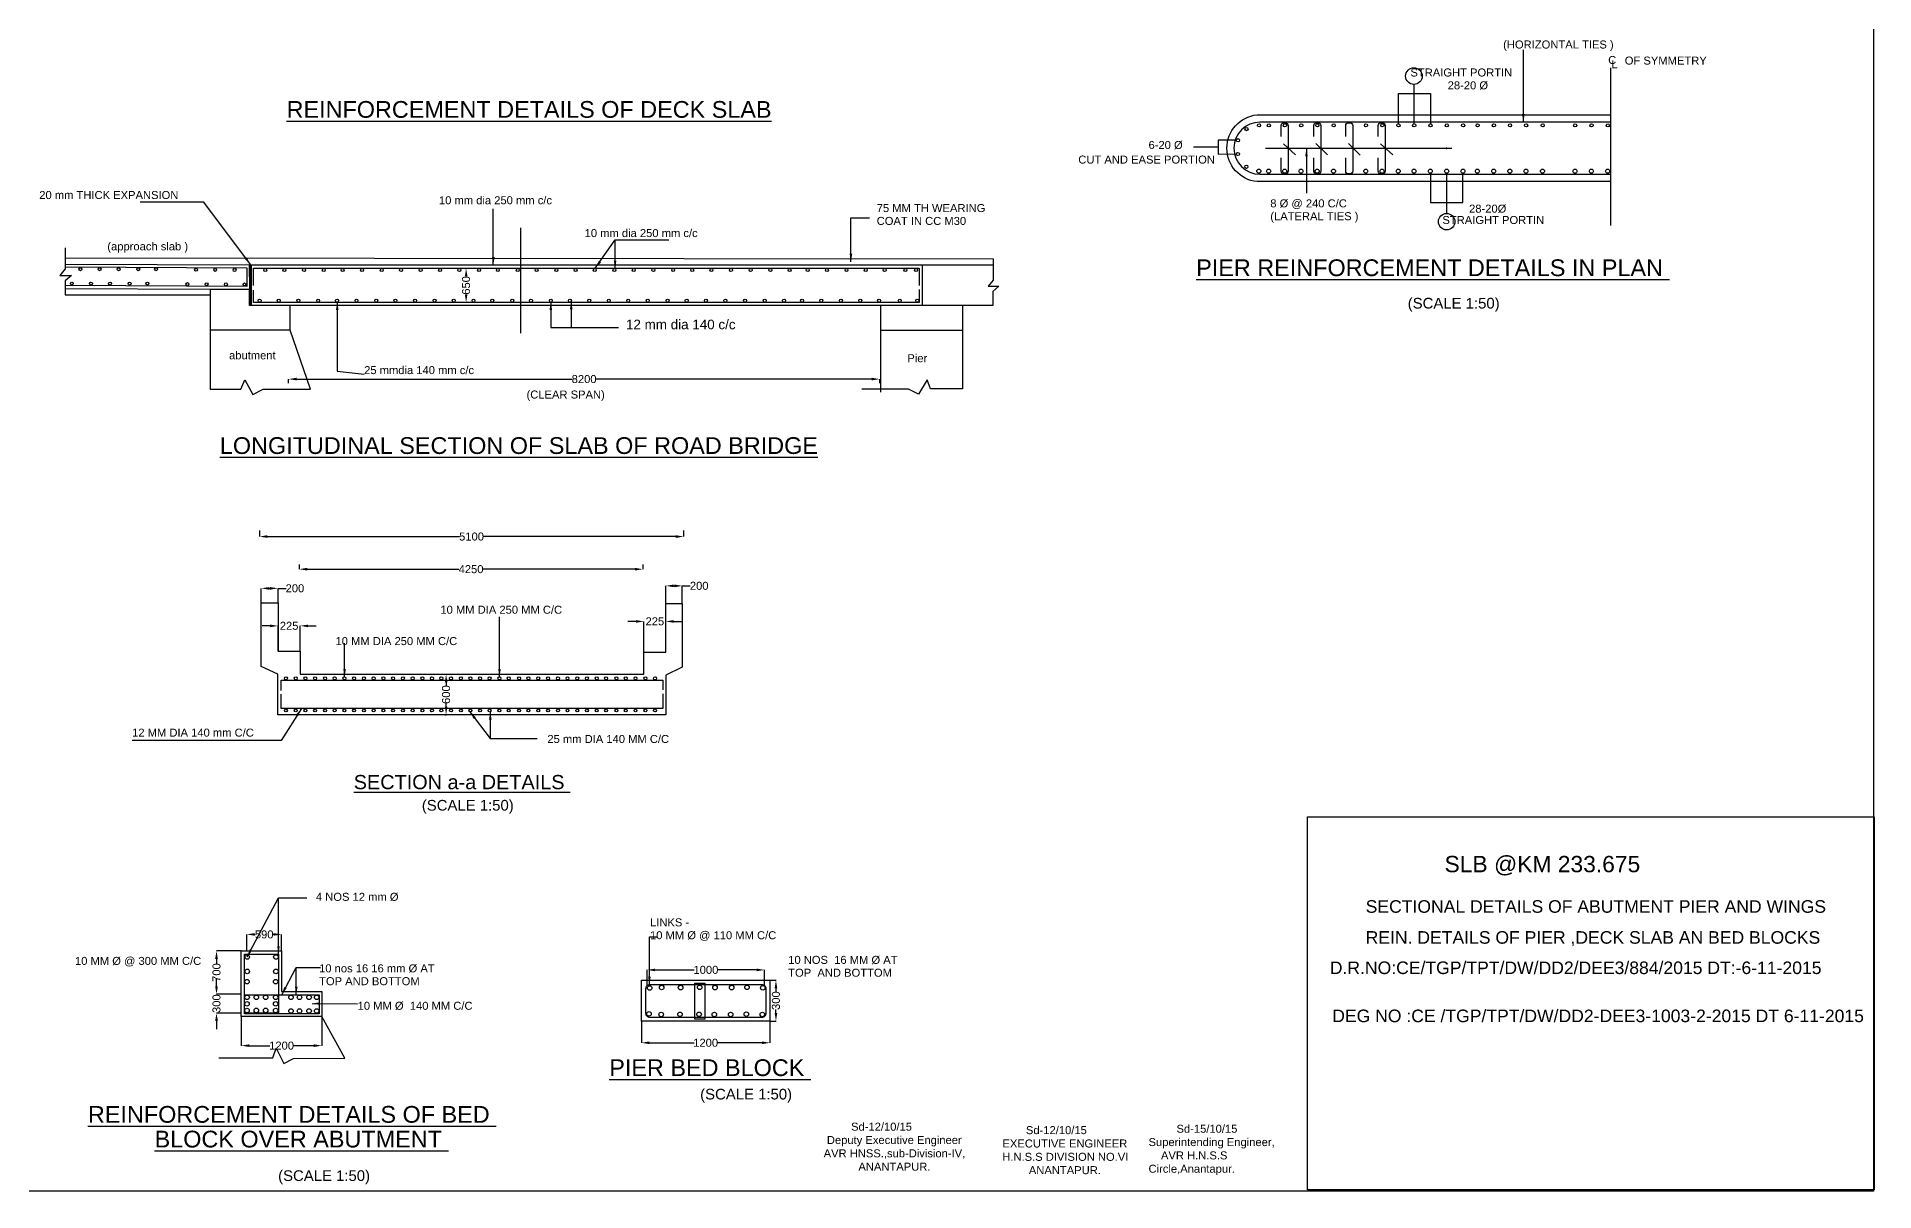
# Model space of a CAD drawing. Header units: inches. Extents: x 58881 to 96393, y 53859 to 78560.
# Drawn here: x 73429 to 96393, y 53859 to 68289 of the extents above; entities that cross this region are included whole.
import ezdxf

# ---------------------------------------------------------------- set-up
doc = ezdxf.new("R2010")
doc.units = ezdxf.units.IN
doc.header["$LTSCALE"] = 15
doc.header["$MEASUREMENT"] = 0
doc.layers.add('DRAWING', color=7, linetype='Continuous')
doc.layers.add('text1', color=7, linetype='Continuous')
doc.styles.get("Standard").update_dxf_attribs({"font": 'arial.ttf', "height": 100})
doc.dimstyles.get("Standard").update_dxf_attribs({"dimtxt": 0.18, "dimasz": 0.18, "dimexe": 0.18, "dimexo": 0.0625, "dimgap": 0.09, "dimtad": 0, "dimtih": 1, "dimtoh": 1, "dimdec": 4, "dimzin": 0, "dimdsep": 46, "dimtxsty": 'Standard', "dimcen": 0.09, "dimadec": 0, "dimazin": 0, "dimtfac": 1, "dimtdec": 4, "dimtofl": 0, "dimtmove": 0, "dimatfit": 3, "dimfxl": 0, "dimtolj": 1, "dimtzin": 0, "dimarcsym": 0})

# ---------------------------------------------------------------- blocks, each defined once
blk = doc.blocks.new('*D18')
at = {"layer": 'Defpoints', "color": 0, "transparency": 16777216}
for p in [(76577, 63959), (83964, 64010), (83964, 63959)]:
    blk.add_point(p, dxfattribs=at)
at = {"layer": 'text1', "color": 0, "lineweight": -2, "transparency": 16777216}
for p, q in [((76577, 63959), (76577, 64010)), ((76677, 64010), (80121, 64010)), ((83864, 64010), (80420, 64010)), ((83964, 63959), (83964, 64010))]:
    blk.add_line(p, q, dxfattribs=at)
at = {"layer": 'text1', "color": 0, "transparency": 16777216}
for points in [[(76677, 64027), (76677, 63994), (76577, 64010)], [(83864, 64027), (83864, 63994), (83964, 64010)]]:
    blk.add_solid(points, dxfattribs=at)
at = {"layer": 'text1', "color": 0, "transparency": 16777216, "insert": (80270, 64010), "char_height": 100, "attachment_point": 5}
blk.add_mtext('\\A1;8200', dxfattribs=at)
blk = doc.blocks.new('*D19')
at = {"layer": 'Defpoints', "color": 0, "transparency": 16777216}
for p in [(78783, 65393), (78795, 65393), (78783, 64970)]:
    blk.add_point(p, dxfattribs=at)
at = {"layer": 'text1', "color": 0, "lineweight": -2, "transparency": 16777216}
for p, q in [((78783, 65393), (78795, 65393)), ((78795, 65293), (78795, 65292)), ((78795, 65070), (78795, 65071)), ((78783, 64970), (78795, 64970))]:
    blk.add_line(p, q, dxfattribs=at)
at = {"layer": 'text1', "color": 0, "transparency": 16777216}
for points in [[(78779, 65293), (78812, 65293), (78795, 65393)], [(78779, 65070), (78812, 65070), (78795, 64970)]]:
    blk.add_solid(points, dxfattribs=at)
at = {"layer": 'text1', "color": 0, "transparency": 16777216, "insert": (78795, 65181), "char_height": 100, "attachment_point": 5, "rotation": 90}
blk.add_mtext('\\A1;650', dxfattribs=at)
blk = doc.blocks.new('*D35')
at = {"layer": 'Defpoints', "color": 0, "transparency": 16777216}
for p in [(75985, 56043), (76992, 56043), (76992, 55679)]:
    blk.add_point(p, dxfattribs=at)
at = {"layer": 'text1', "color": 0, "lineweight": -2, "transparency": 16777216}
for p, q in [((75985, 56043), (75985, 55679)), ((76992, 56043), (76992, 55679)), ((76085, 55679), (76344, 55679)), ((76892, 55679), (76633, 55679))]:
    blk.add_line(p, q, dxfattribs=at)
at = {"layer": 'text1', "color": 0, "transparency": 16777216}
for points in [[(76085, 55696), (76085, 55663), (75985, 55679)], [(76892, 55696), (76892, 55663), (76992, 55679)]]:
    blk.add_solid(points, dxfattribs=at)
at = {"layer": 'text1', "color": 0, "transparency": 16777216, "insert": (76489, 55679), "char_height": 100, "attachment_point": 5}
blk.add_mtext('\\A1;1200', dxfattribs=at)
blk = doc.blocks.new('*D36')
at = {"layer": 'Defpoints', "color": 0, "transparency": 16777216}
for p in [(75985, 56322), (75676, 56087), (75985, 56087)]:
    blk.add_point(p, dxfattribs=at)
at = {"layer": 'text1', "color": 0, "lineweight": -2, "transparency": 16777216}
for p, q in [((75676, 56422), (75676, 56522)), ((75985, 56322), (75676, 56322)), ((75985, 56087), (75676, 56087)), ((75676, 55987), (75676, 55887))]:
    blk.add_line(p, q, dxfattribs=at)
at = {"layer": 'text1', "color": 0, "transparency": 16777216}
for points in [[(75659, 56422), (75693, 56422), (75676, 56322)], [(75659, 55987), (75693, 55987), (75676, 56087)]]:
    blk.add_solid(points, dxfattribs=at)
at = {"layer": 'text1', "color": 0, "transparency": 16777216, "insert": (75676, 56204), "char_height": 100, "attachment_point": 5, "rotation": 90}
blk.add_mtext('\\A1;300', dxfattribs=at)
blk = doc.blocks.new('*D37')
at = {"layer": 'Defpoints', "color": 0, "transparency": 16777216}
for p in [(75676, 56864), (75985, 56864), (75985, 56322)]:
    blk.add_point(p, dxfattribs=at)
at = {"layer": 'text1', "color": 0, "lineweight": -2, "transparency": 16777216}
for p, q in [((75985, 56864), (75676, 56864)), ((75676, 56764), (75676, 56703)), ((75676, 56422), (75676, 56483)), ((75985, 56322), (75676, 56322))]:
    blk.add_line(p, q, dxfattribs=at)
at = {"layer": 'text1', "color": 0, "transparency": 16777216}
for points in [[(75659, 56764), (75693, 56764), (75676, 56864)], [(75659, 56422), (75693, 56422), (75676, 56322)]]:
    blk.add_solid(points, dxfattribs=at)
at = {"layer": 'text1', "color": 0, "transparency": 16777216, "insert": (75676, 56593), "char_height": 100, "attachment_point": 5, "rotation": 90}
blk.add_mtext('\\A1;700', dxfattribs=at)
blk = doc.blocks.new('*D38')
at = {"layer": 'Defpoints', "color": 0, "transparency": 16777216}
for p in [(76490, 57069), (76054, 56864), (76490, 56864)]:
    blk.add_point(p, dxfattribs=at)
at = {"layer": 'text1', "color": 0, "lineweight": -2, "transparency": 16777216}
for p, q in [((76054, 56864), (76054, 57070)), ((76154, 57069), (76161, 57069)), ((76390, 57069), (76382, 57069)), ((76490, 56864), (76490, 57070))]:
    blk.add_line(p, q, dxfattribs=at)
at = {"layer": 'text1', "color": 0, "transparency": 16777216}
for points in [[(76154, 57086), (76154, 57053), (76054, 57069)], [(76390, 57086), (76390, 57053), (76490, 57069)]]:
    blk.add_solid(points, dxfattribs=at)
at = {"layer": 'text1', "color": 0, "transparency": 16777216, "insert": (76272, 57069), "char_height": 100, "attachment_point": 5}
blk.add_mtext('\\A1;590', dxfattribs=at)
blk = doc.blocks.new('*D39')
at = {"layer": 'Defpoints', "color": 0, "transparency": 16777216}
for p in [(80987, 55986), (82592, 55986), (82592, 55715)]:
    blk.add_point(p, dxfattribs=at)
at = {"layer": 'text1', "color": 0, "lineweight": -2, "transparency": 16777216}
for p, q in [((80987, 55986), (80987, 55715)), ((82592, 55986), (82592, 55715)), ((81087, 55715), (81645, 55715)), ((82492, 55715), (81934, 55715))]:
    blk.add_line(p, q, dxfattribs=at)
at = {"layer": 'text1', "color": 0, "transparency": 16777216}
for points in [[(81087, 55732), (81087, 55698), (80987, 55715)], [(82492, 55732), (82492, 55698), (82592, 55715)]]:
    blk.add_solid(points, dxfattribs=at)
at = {"layer": 'text1', "color": 0, "transparency": 16777216, "insert": (81789, 55715), "char_height": 100, "attachment_point": 5}
blk.add_mtext('\\A1;1200', dxfattribs=at)
blk = doc.blocks.new('*D40')
at = {"layer": 'Defpoints', "color": 0, "transparency": 16777216}
for p in [(82588, 56497), (82667, 56497), (82588, 55986)]:
    blk.add_point(p, dxfattribs=at)
at = {"layer": 'text1', "color": 0, "lineweight": -2, "transparency": 16777216}
for p, q in [((82588, 56497), (82668, 56497)), ((82667, 56397), (82667, 56352)), ((82667, 56086), (82667, 56131)), ((82588, 55986), (82668, 55986))]:
    blk.add_line(p, q, dxfattribs=at)
at = {"layer": 'text1', "color": 0, "transparency": 16777216}
for points in [[(82651, 56397), (82684, 56397), (82667, 56497)], [(82651, 56086), (82684, 56086), (82667, 55986)]]:
    blk.add_solid(points, dxfattribs=at)
at = {"layer": 'text1', "color": 0, "transparency": 16777216, "insert": (82667, 56242), "char_height": 100, "attachment_point": 5, "rotation": 90}
blk.add_mtext('\\A1;300', dxfattribs=at)
blk = doc.blocks.new('*D41')
at = {"layer": 'Defpoints', "color": 0, "transparency": 16777216}
for p in [(82526, 56626), (81057, 56429), (82526, 56429)]:
    blk.add_point(p, dxfattribs=at)
at = {"layer": 'text1', "color": 0, "lineweight": -2, "transparency": 16777216}
for p, q in [((81057, 56429), (81057, 56626)), ((81157, 56626), (81647, 56626)), ((82426, 56626), (81936, 56626)), ((82526, 56429), (82526, 56626))]:
    blk.add_line(p, q, dxfattribs=at)
at = {"layer": 'text1', "color": 0, "transparency": 16777216}
for points in [[(81157, 56642), (81157, 56609), (81057, 56626)], [(82426, 56642), (82426, 56609), (82526, 56626)]]:
    blk.add_solid(points, dxfattribs=at)
at = {"layer": 'text1', "color": 0, "transparency": 16777216, "insert": (81792, 56626), "char_height": 100, "attachment_point": 5}
blk.add_mtext('\\A1;1000', dxfattribs=at)
blk = doc.blocks.new('*D42')
at = {"layer": 'Defpoints', "color": 0, "transparency": 16777216}
for p in [(76213, 62119), (81514, 62119), (81514, 62042)]:
    blk.add_point(p, dxfattribs=at)
at = {"layer": 'text1', "color": 0, "lineweight": -2, "transparency": 16777216}
for p, q in [((76213, 62119), (76213, 62042)), ((76313, 62042), (78714, 62042)), ((81414, 62042), (79013, 62042)), ((81514, 62119), (81514, 62042))]:
    blk.add_line(p, q, dxfattribs=at)
at = {"layer": 'text1', "color": 0, "transparency": 16777216}
for points in [[(76313, 62059), (76313, 62025), (76213, 62042)], [(81414, 62059), (81414, 62025), (81514, 62042)]]:
    blk.add_solid(points, dxfattribs=at)
at = {"layer": 'text1', "color": 0, "transparency": 16777216, "insert": (78863, 62042), "char_height": 100, "attachment_point": 5}
blk.add_mtext('\\A1;5100', dxfattribs=at)
blk = doc.blocks.new('*D43')
at = {"layer": 'Defpoints', "color": 0, "transparency": 16777216}
for p in [(76709, 61693), (76709, 61634), (81005, 61693)]:
    blk.add_point(p, dxfattribs=at)
at = {"layer": 'text1', "color": 0, "lineweight": -2, "transparency": 16777216}
for p, q in [((76709, 61693), (76709, 61634)), ((76809, 61634), (78706, 61634)), ((80905, 61634), (79008, 61634)), ((81005, 61693), (81005, 61634))]:
    blk.add_line(p, q, dxfattribs=at)
at = {"layer": 'text1', "color": 0, "transparency": 16777216}
for points in [[(76809, 61651), (76809, 61618), (76709, 61634)], [(80905, 61651), (80905, 61618), (81005, 61634)]]:
    blk.add_solid(points, dxfattribs=at)
at = {"layer": 'text1', "color": 0, "transparency": 16777216, "insert": (78857, 61634), "char_height": 100, "attachment_point": 5}
blk.add_mtext('\\A1;4250', dxfattribs=at)
blk = doc.blocks.new('*D44')
at = {"layer": 'Defpoints', "color": 0, "transparency": 16777216}
for p in [(76445, 61395), (76235, 61213), (76445, 61213)]:
    blk.add_point(p, dxfattribs=at)
at = {"layer": 'text1', "color": 0, "lineweight": -2, "transparency": 16777216}
for p, q in [((76235, 61213), (76235, 61395)), ((76335, 61395), (76345, 61395)), ((76445, 61213), (76445, 61395)), ((76445, 61395), (76545, 61395))]:
    blk.add_line(p, q, dxfattribs=at)
at = {"layer": 'text1', "color": 0, "transparency": 16777216}
for points in [[(76335, 61411), (76335, 61378), (76235, 61395)], [(76345, 61411), (76345, 61378), (76445, 61395)]]:
    blk.add_solid(points, dxfattribs=at)
at = {"layer": 'text1', "color": 0, "transparency": 16777216, "insert": (76656, 61395), "char_height": 100, "attachment_point": 5}
blk.add_mtext('\\A1;200', dxfattribs=at)
blk = doc.blocks.new('*D45')
at = {"layer": 'Defpoints', "color": 0, "transparency": 16777216}
for p in [(76721, 60926), (76445, 60609), (76721, 60609)]:
    blk.add_point(p, dxfattribs=at)
at = {"layer": 'text1', "color": 0, "lineweight": -2, "transparency": 16777216}
for p, q in [((76345, 60926), (76245, 60926)), ((76445, 60609), (76445, 60926)), ((76721, 60609), (76721, 60926)), ((76821, 60926), (76921, 60926))]:
    blk.add_line(p, q, dxfattribs=at)
at = {"layer": 'text1', "color": 0, "transparency": 16777216}
for points in [[(76345, 60942), (76345, 60909), (76445, 60926)], [(76821, 60942), (76821, 60909), (76721, 60926)]]:
    blk.add_solid(points, dxfattribs=at)
at = {"layer": 'text1', "color": 0, "transparency": 16777216, "insert": (76583, 60926), "char_height": 100, "attachment_point": 5}
blk.add_mtext('\\A1;225', dxfattribs=at)
blk = doc.blocks.new('*D46')
at = {"layer": 'Defpoints', "color": 0, "transparency": 16777216}
for p in [(81497, 61426), (81291, 61206), (81497, 61206)]:
    blk.add_point(p, dxfattribs=at)
at = {"layer": 'text1', "color": 0, "lineweight": -2, "transparency": 16777216}
for p, q in [((81291, 61206), (81291, 61426)), ((81391, 61426), (81397, 61426)), ((81497, 61206), (81497, 61426)), ((81497, 61426), (81597, 61426))]:
    blk.add_line(p, q, dxfattribs=at)
at = {"layer": 'text1', "color": 0, "transparency": 16777216}
for points in [[(81391, 61443), (81391, 61409), (81291, 61426)], [(81397, 61443), (81397, 61409), (81497, 61426)]]:
    blk.add_solid(points, dxfattribs=at)
at = {"layer": 'text1', "color": 0, "transparency": 16777216, "insert": (81708, 61426), "char_height": 100, "attachment_point": 5}
blk.add_mtext('\\A1;200', dxfattribs=at)
blk = doc.blocks.new('*D47')
at = {"layer": 'Defpoints', "color": 0, "transparency": 16777216}
for p in [(81291, 60982), (81017, 60599), (81291, 60599)]:
    blk.add_point(p, dxfattribs=at)
at = {"layer": 'text1', "color": 0, "lineweight": -2, "transparency": 16777216}
for p, q in [((80917, 60982), (80817, 60982)), ((81017, 60599), (81017, 60982)), ((81291, 60599), (81291, 60982)), ((81391, 60982), (81491, 60982))]:
    blk.add_line(p, q, dxfattribs=at)
at = {"layer": 'text1', "color": 0, "transparency": 16777216}
for points in [[(80917, 60998), (80917, 60965), (81017, 60982)], [(81391, 60998), (81391, 60965), (81291, 60982)]]:
    blk.add_solid(points, dxfattribs=at)
at = {"layer": 'text1', "color": 0, "transparency": 16777216, "insert": (81154, 60982), "char_height": 100, "attachment_point": 5}
blk.add_mtext('\\A1;225', dxfattribs=at)
blk = doc.blocks.new('*D50')
at = {"layer": 'Defpoints', "color": 0, "transparency": 16777216}
for p in [(78531, 60321), (78545, 60321), (78531, 59814)]:
    blk.add_point(p, dxfattribs=at)
at = {"layer": 'text1', "color": 0, "lineweight": -2, "transparency": 16777216}
for p, q in [((78531, 60321), (78546, 60321)), ((78545, 60221), (78545, 60178)), ((78545, 59914), (78545, 59957)), ((78531, 59814), (78546, 59814))]:
    blk.add_line(p, q, dxfattribs=at)
at = {"layer": 'text1', "color": 0, "transparency": 16777216}
for points in [[(78529, 60221), (78562, 60221), (78545, 60321)], [(78529, 59914), (78562, 59914), (78545, 59814)]]:
    blk.add_solid(points, dxfattribs=at)
at = {"layer": 'text1', "color": 0, "transparency": 16777216, "insert": (78545, 60067), "char_height": 100, "attachment_point": 5, "rotation": 90}
blk.add_mtext('\\A1;600', dxfattribs=at)

msp = doc.modelspace()

# ---------------------------------------------------------------- linework, layer by layer
at = {"layer": 'DRAWING'}
for points in [[(93096.3, 67899), (93096.3, 65928.7)], [(90446.3, 67201.3), (90446.3, 67578.1), (90846.6, 67578.1), (90847, 67201.3)], [(90644.2, 67201.3), (90644.2, 67695.4)], [(88195.1, 66909), (87887, 66909)], [(88422.4, 66997.2), (88195.1, 66997.2), (88195.1, 66820.8), (88421.1, 66823.8)], [(89011.7, 66952.6), (89159.3, 66814.2)], [(89412.3, 66954.2), (89560.6, 66811.8)], [(89821.4, 66953.4), (89967.3, 66810.9)], [(90223.8, 66951.8), (90374.7, 66814.2)], [(90849, 66584.3), (90849, 66217.1), (91252.1, 66217.1), (91252.2, 66583.9)], [(91049.1, 66583.9), (91049.1, 66081.4)], [(79473.8, 65902.3), (79473.8, 64586.1)], [(73786.4, 65649.9), (73786.4, 65386.9), (73719.6, 65306.2), (73865.4, 65306.2), (73783.6, 65237.9), (73783.6, 65065.2), (75596.2, 65065.2)], [(73786.4, 65524.6), (85381.2, 65514.1), (85381.2, 65248.3), (85318.4, 65171.8), (85453.2, 65171.8), (85379, 65104), (85379, 64931.5), (84997.7, 64931.5), (84997.7, 63888.4), (84598.2, 63888.4), (84555.2, 64001), (84449.9, 63822), (84325.3, 63886.4), (83740.6, 63886.4)], [(73786.4, 65446.5), (76085.5, 65437), (76087.2, 65130.8)], [(73783.6, 65182.3), (76059.9, 65171.2), (76059.9, 65396), (73786.4, 65407.2)], [(76100.8, 64929.6), (76100.8, 65442.8)], [(76112, 64929.6), (76112, 65436.9), (85381, 65436.9)], [(76139.5, 65179.4), (76139.5, 65396.3), (84455.2, 65396.3), (84455.2, 65181.5)], [(84494.5, 65436.9), (84494.6, 64931.4)], [(76598, 64621.4), (76598, 64929.6), (76087.2, 64929.6), (76087.2, 65130.8), (75596.2, 65130.8), (73783.6, 65139.5)], [(75596.2, 65131.8), (75596.2, 63886), (75979, 63886), (76029, 63999.2), (76129.7, 63817.2), (76260.9, 63885.1), (76850.8, 63885.1), (76598, 64621.4), (75596.2, 64621.4)], [(84455.2, 65129.3), (84455.2, 64969.1), (76139.5, 64969.1), (76139.5, 65121.8)], [(84997.7, 64931.5), (76598, 64929.6)], [(83979.6, 63844.8), (83979.4, 64931.3)], [(83979.5, 64620.4), (84997.7, 64620.4)], [(76441.2, 59815.1), (76441.2, 60320.2), (76235.2, 60418.9), (76235.2, 61212.9), (76444.9, 61212.9), (76444.9, 60608.6), (76721.5, 60608.6), (76721.5, 60320.5), (81016.7, 60320.5), (81016.7, 60599.1), (81290.7, 60599.1), (81290.7, 61205.5), (81496.7, 61205.5), (81496.7, 60408.3), (81291.3, 60310.8), (81291.3, 59812.6), (76441.2, 59815.1)], [(76482.5, 60119), (76482.5, 60246.3), (81254.3, 60246.3), (81254.3, 60126.8)], [(81254.3, 60074.8), (81254.3, 59891.4), (76482.5, 59891.4), (76482.5, 60070.5)], [(76489.8, 56042.8), (75985.3, 56042.8), (75985.3, 56863.7), (76489.8, 56863.7), (76489.8, 56356.4)], [(76489.8, 56356.4), (76991.9, 56356.4), (76991.9, 56042.8), (76489.8, 56042.8)]]:
    msp.add_lwpolyline(points, dxfattribs=at)
for points in [[(93096.3, 66478.3), (88679.9, 66478.3, -0.9024623), (88679.9, 67313.2), (93096.3, 67313.2)], [(93096.3, 67221.7), (88715.8, 67221.7, 1), (88715.8, 66570.8), (93096.3, 66570.8)], [(88980.5, 67043.5), (88980.5, 67178.7, -0.4142136), (89015.7, 67213.8), (89032.1, 67213.8, -0.4142136), (89067.3, 67178.7), (89067.3, 66610.2, -0.4142136), (89032.1, 66575.1), (89015.7, 66575.1, -0.4142136), (88980.5, 66610.2), (88980.5, 66774.7)], [(89389.3, 67043.5), (89389.3, 67178.7, -0.4142136), (89424.5, 67213.8), (89440.9, 67213.8, -0.4142136), (89476.1, 67178.7), (89476.1, 66610.2, -0.4142136), (89440.9, 66575.1), (89424.5, 66575.1, -0.4142136), (89389.3, 66610.2), (89389.3, 66774.7)], [(89788.5, 67043.5), (89788.5, 67178.7, -0.4142136), (89823.7, 67213.8), (89840, 67213.8, -0.4142136), (89875.2, 67178.7), (89875.2, 66610.2, -0.4142136), (89840, 66575.1), (89823.7, 66575.1, -0.4142136), (89788.5, 66610.2), (89788.5, 66774.7)], [(90194.4, 67043.5), (90194.4, 67178.7, -0.4142136), (90229.6, 67213.8), (90246, 67213.8, -0.4142136), (90281.2, 67178.7), (90281.2, 66610.2, -0.4142136), (90246, 66575.1), (90229.6, 66575.1, -0.4142136), (90194.4, 66610.2), (90194.4, 66774.7)]]:
    msp.add_lwpolyline(points, format="xyb", dxfattribs=at)
for points in [[(76024.1, 56822.6), (76449.9, 56822.6), (76449.9, 56086.7), (76024.1, 56086.7)], [(80986.8, 56497), (82591.8, 56497), (82591.8, 55986.4), (80986.8, 55986.4)], [(76024.1, 56315.6), (76957.6, 56315.6), (76957.6, 56075.1), (76024.1, 56075.1)], [(81652.7, 56462.2), (81777.8, 56462.2), (81777.8, 56012.2), (81652.7, 56012.2)]]:
    msp.add_lwpolyline(points, close=True, dxfattribs=at)
msp.add_lwpolyline([(81092.7, 56443.7), (82490.8, 56443.7, -0.4142136), (82540.8, 56393.7), (82540.8, 56081.5, -0.4142136), (82490.8, 56031.5), (81092.7, 56031.5, -0.4142136), (81042.7, 56081.5), (81042.7, 56393.7, -0.4142136)], format="xyb", close=True, dxfattribs=at)
for centre, radius in [((90639.8, 67797.1), 103.6), ((88547.5, 67134.7), 20), ((88704.3, 67181.3), 20), ((88827.3, 67181.3), 20), ((89028, 67181.3), 20), ((89231.6, 67181.3), 20), ((89433.6, 67181.3), 20), ((89637.6, 67181.3), 20), ((90040.8, 67181.3), 20), ((90244.6, 67181.3), 20), ((90446.3, 67181.3), 20), ((90644.2, 67181.3), 20), ((90847, 67181.3), 20), ((91051.4, 67181.3), 20), ((91254.4, 67181.3), 20), ((91436.1, 67181.3), 20), ((91640, 67181.3), 20), ((91841.2, 67181.3), 20), ((92042.3, 67181.3), 20), ((92249.7, 67181.3), 20), ((92655.3, 67181.3), 20), ((92860.6, 67181.3), 20), ((93063.2, 67181.3), 20), ((88441.1, 66824.1), 20), ((88442.4, 66995.3), 20), ((88546.6, 66663.7), 20), ((88702, 66609.3), 25.4), ((88825, 66609.3), 25.4), ((89025.7, 66609.3), 25.4), ((89229.3, 66609.3), 25.4), ((89431.3, 66609.3), 25.4), ((89635.3, 66609.3), 25.4), ((90038.5, 66609.3), 25.4), ((90242.3, 66609.3), 25.4), ((90444, 66609.3), 25.4), ((90641.9, 66609.3), 25.4), ((90844.7, 66609.3), 25.4), ((91049.1, 66609.3), 25.4), ((91252.2, 66609.3), 25.4), ((91433.8, 66609.3), 25.4), ((91637.7, 66609.3), 25.4), ((91838.9, 66609.3), 25.4), ((92040, 66609.3), 25.4), ((92247.4, 66609.3), 25.4), ((92653, 66609.3), 25.4), ((92858.3, 66609.3), 25.4), ((93060.9, 66609.3), 25.4), ((91049.1, 65978), 103.3), ((73867.8, 65204.3), 18.5), ((73975.6, 65383.6), 18.5), ((74107, 65204.3), 18.5), ((74214.7, 65383.6), 18.5), ((74345.1, 65204.3), 18.5), ((74452.9, 65383.6), 18.5), ((74590.3, 65204.3), 18.5), ((74698, 65383.6), 18.5), ((74812.9, 65204.3), 18.5), ((74920.7, 65383.6), 18.5), ((75420.7, 65376.7), 18.5), ((75659.3, 65374.8), 18.5), ((75901, 65373.9), 18.5), ((76284.8, 65373.3), 18.5), ((76524.2, 65373.3), 18.5), ((76769.6, 65373.3), 18.5), ((77015.9, 65373.3), 18.5), ((77251.6, 65373.3), 18.5), ((77495, 65373.3), 18.5), ((77741.4, 65373.3), 18.5), ((77982, 65373.3), 18.5), ((78226.9, 65373.3), 18.5), ((78470.2, 65373.3), 18.5), ((78711, 65373.3), 18.5), ((78957.4, 65373.3), 18.5), ((79191.6, 65373.3), 18.5), ((79441.1, 65373.3), 18.5), ((79675.8, 65373.3), 18.5), ((79923.7, 65373.3), 18.5), ((80162.5, 65373.3), 18.5), ((80403.1, 65373.3), 18.5), ((80648.8, 65373.3), 18.5), ((80890, 65373.3), 18.5), ((81135.2, 65373.3), 18.5), ((81382.6, 65373.3), 18.5), ((81621.6, 65373.3), 18.5), ((81861.1, 65373.3), 18.5), ((82105.1, 65373.3), 18.5), ((82351.3, 65373.3), 18.5), ((82597.6, 65373.3), 18.5), ((82837.8, 65373.3), 18.5), ((83063.7, 65373.3), 18.5), ((83303.5, 65373.3), 18.5), ((83549.2, 65373.3), 18.5), ((83790.1, 65373.3), 18.5), ((84025.6, 65373.3), 18.5), ((84285.1, 65373.3), 18.5), ((84418.4, 65373.3), 18.5), ((75313, 65197.3), 18.5), ((75551.5, 65195.4), 18.5), ((75793.2, 65194.5), 18.5), ((76025.5, 65193.3), 18.5), ((76215, 64990.7), 18.5), ((76454.4, 64990.7), 18.5), ((76699.8, 64990.7), 18.5), ((76946.1, 64990.7), 18.5), ((77181.8, 64990.7), 18.5), ((77425.2, 64990.7), 18.5), ((77671.6, 64990.7), 18.5), ((77912.2, 64990.7), 18.5), ((78157.1, 64990.7), 18.5), ((78400.5, 64990.7), 18.5), ((78641.2, 64990.7), 18.5), ((78887.7, 64990.7), 18.5), ((79121.8, 64990.7), 18.5), ((79371.3, 64990.7), 18.5), ((79606, 64990.7), 18.5), ((79853.9, 64990.7), 18.5), ((80092.7, 64990.7), 18.5), ((80333.3, 64990.7), 18.5), ((80579, 64990.7), 18.5), ((80820.2, 64990.7), 18.5), ((81065.4, 64990.7), 18.5), ((81312.9, 64990.7), 18.5), ((81551.8, 64990.7), 18.5), ((81791.3, 64990.7), 18.5), ((82035.3, 64990.7), 18.5), ((82281.6, 64990.7), 18.5), ((82527.8, 64990.7), 18.5), ((82768, 64990.7), 18.5), ((82993.9, 64990.7), 18.5), ((83233.7, 64990.7), 18.5), ((83479.4, 64990.7), 18.5), ((83720.3, 64990.7), 18.5), ((83955.9, 64990.7), 18.5), ((84215.3, 64990.7), 18.5), ((84433.7, 64990.7), 18.5), ((76542.5, 60270.3), 18.5), ((76666, 60270.3), 18.5), ((76786.8, 60270.3), 18.5), ((76908.1, 60270.3), 18.5), ((77033.1, 60270.3), 18.5), ((77152.5, 60270.3), 18.5), ((77275.1, 60270.3), 18.5), ((77395.5, 60270.3), 18.5), ((77518, 60270.3), 18.5), ((77639.4, 60270.3), 18.5), ((77762.1, 60270.3), 18.5), ((77882.2, 60270.3), 18.5), ((78004.8, 60270.3), 18.5), ((78127.5, 60270.3), 18.5), ((78248.8, 60270.3), 18.5), ((78368.9, 60270.3), 18.5), ((78485, 60270.3), 18.5), ((78606.4, 60270.3), 18.5), ((78730.1, 60270.3), 18.5), ((78848.7, 60270.3), 18.5), ((78970.6, 60270.3), 18.5), ((79088.9, 60270.3), 18.5), ((79212.1, 60270.3), 18.5), ((79327.7, 60270.3), 18.5), ((79457.4, 60270.3), 18.5), ((79574.4, 60270.3), 18.5), ((79696.3, 60270.3), 18.5), ((79820.1, 60270.3), 18.5), ((79943, 60270.3), 18.5), ((80062.5, 60270.3), 18.5), ((80184.4, 60270.3), 18.5), ((80305.3, 60270.3), 18.5), ((80428.2, 60270.3), 18.5), ((80545.2, 60270.3), 18.5), ((80673.9, 60270.3), 18.5), ((80791, 60270.3), 18.5), ((80911.9, 60270.3), 18.5), ((81035.7, 60270.3), 18.5), ((81156.1, 60270.3), 18.5), ((76542.5, 59869.5), 18.5), ((76666, 59869.5), 18.5), ((76786.8, 59869.5), 18.5), ((76908.1, 59869.5), 18.5), ((77033.1, 59869.5), 18.5), ((77152.5, 59869.5), 18.5), ((77275.1, 59869.5), 18.5), ((77395.5, 59869.5), 18.5), ((77518, 59869.5), 18.5), ((77639.4, 59869.5), 18.5), ((77762.1, 59869.5), 18.5), ((77882.2, 59869.5), 18.5), ((78004.8, 59869.5), 18.5), ((78127.5, 59869.5), 18.5), ((78248.8, 59869.5), 18.5), ((78368.9, 59869.5), 18.5), ((78485, 59869.5), 18.5), ((78606.4, 59869.5), 18.5), ((78730.1, 59869.5), 18.5), ((78848.7, 59869.5), 18.5), ((78970.6, 59869.5), 18.5), ((79088.9, 59869.5), 18.5), ((79212.1, 59869.5), 18.5), ((79327.7, 59869.5), 18.5), ((79457.4, 59869.5), 18.5), ((79574.4, 59869.5), 18.5), ((79696.3, 59869.5), 18.5), ((79820.1, 59869.5), 18.5), ((79943, 59869.5), 18.5), ((80062.5, 59869.5), 18.5), ((80184.4, 59869.5), 18.5), ((80305.3, 59869.5), 18.5), ((80428.2, 59869.5), 18.5), ((80545.2, 59869.5), 18.5), ((80673.9, 59869.5), 18.5), ((80791, 59869.5), 18.5), ((80911.9, 59869.5), 18.5), ((81035.7, 59869.5), 18.5), ((81156.1, 59869.5), 18.5), ((76059.8, 56787.6), 28.4), ((76418.2, 56787.6), 28.4), ((76056.8, 56479), 28.4), ((76059.8, 56607), 28.4), ((76415.2, 56479), 28.4), ((76418.2, 56607), 28.4), ((76057.7, 56283), 28.4), ((76174.2, 56283), 28.4), ((76290.9, 56283), 28.4), ((76416.1, 56283), 28.4), ((76606.8, 56283), 28.4), ((76713.5, 56283), 28.4), ((76832.7, 56283), 28.4), ((76927.4, 56283), 28.4), ((81088.6, 56400.2), 28.4), ((81238.8, 56405.3), 28.4), ((81475.6, 56404.9), 28.4), ((81714.2, 56408.1), 28.4), ((81905, 56404.8), 28.4), ((82114.1, 56404.8), 28.4), ((82305.2, 56407.9), 28.4), ((82503.9, 56401.3), 28.4), ((76056.8, 56201.2), 28.4), ((76056.8, 56118.4), 28.4), ((76174.2, 56119.6), 28.4), ((76290.9, 56119.6), 28.4), ((76415.2, 56118.4), 28.4), ((76415.2, 56201.2), 28.4), ((76606.8, 56112.7), 28.4), ((76713.5, 56112.7), 28.4), ((76832.7, 56112.7), 28.4), ((76927.4, 56112.7), 28.4), ((81081.1, 56076.8), 28.4), ((81232.5, 56069.2), 28.4), ((81468.2, 56071.1), 28.4), ((81706.6, 56070.2), 28.4), ((81897.4, 56068.4), 28.4), ((82100.8, 56068.4), 28.4), ((82296.7, 56073.1), 28.4), ((82497.3, 56069.3), 28.4)]:
    msp.add_circle(centre, radius, dxfattribs=at)
at = {"layer": 'text1'}
for points in [[(58880.7, 78560.2), (96382.5, 78560.2), (96382.5, 53859.4), (58880.7, 53859.4)], [(89308.8, 58539.1), (96393, 58539.1), (96393, 53878.3), (89308.8, 53878.3)]]:
    msp.add_lwpolyline(points, close=True, dxfattribs=at)
msp.add_lwpolyline([(75703.3, 55528.7), (76378.2, 55526.9), (76420.6, 55647.6), (76518.9, 55456.8), (76637.4, 55517.9), (77277.6, 55524), (76991.9, 56042.8)], dxfattribs=at)

# ---------------------------------------------------------------- texts
for s, height, p in [('(HORIZONTAL TIES )', 100, (91755.1, 68142.2)), ('C', 100, (93068, 67948.2)), ('L ', 100, (93107.6, 67895.9)), ('OF SYMMETRY ', 100, (93275.2, 67941.2)), ('STRAIGHT PORTIN ', 100, (90596.4, 67792.3)), ('            28-20 Ø', 100, (90596.4, 67631.7)), ('%%UREINFORCEMENT DETAILS OF DECK SLAB', 209.348, (76551.6, 67276.1)), ('6-20 Ø ', 100, (87323.4, 66886.1)), ('CUT AND EASE PORTION ', 100, (86445.9, 66703.9)), ('20 mm THICK EXPANSION ', 100, (73460.8, 66261)), ('10 mm dia 250 mm c/c', 100, (78455.7, 66195.4)), ('75 MM TH WEARING ', 100, (83926.4, 66097.8)), ('8 Ø @ 240 C/C', 100, (88845.2, 66156.5)), ('28-20Ø', 100, (91329.4, 66090.6)), ('COAT IN CC M30', 100, (83926.4, 65937.1)), ('(LATERAL TIES )', 100, (88845.2, 65995.9)), ('STRAIGHT PORTIN', 100, (90996.2, 65948.8)), ('(approach slab )', 100, (74311.4, 65619.5)), ('10 mm dia 250 mm c/c', 100, (80276.4, 65785.2)), ('%%UPIER REINFORCEMENT DETAILS IN PLAN ', 209.348, (87919.1, 65297.3)), ('(SCALE 1:50)', 133.292, (90562.7, 64892.2)), ('12 mm dia 140 c/c', 120, (80793, 64633.3)), ('abutment  ', 100, (75832.3, 64257.7)), ('Pier ', 100, (84309.4, 64221.3)), ('25 mmdia 140 mm c/c', 100, (77520.7, 64072.5)), ('(CLEAR SPAN)', 100, (79550.1, 63767.2)), ('%%ULONGITUDINAL SECTION OF SLAB OF ROAD BRIDGE', 209.348, (75717.7, 63074.6)), ('10 MM DIA 250 MM C/C', 100, (78473.7, 61077.6)), ('10 MM DIA 250 MM C/C', 100, (77163, 60685.6)), ('12 MM DIA 140 mm C/C', 100, (74621.4, 59541.5)), ('25 mm DIA 140 MM C/C', 100, (79810.6, 59462.2)), ('%%USECTION a-a DETAILS ', 177.666, (77390.9, 58884.6)), ('(SCALE 1:50)', 133.292, (78241.7, 58617.1)), ('                             SLB @KM 233.675', 204.178, (88725.1, 57846.6)), ('4 NOS 12 mm Ø', 100, (76918.3, 57489.3)), ('SECTIONAL DETAILS OF ABUTMENT PIER AND WINGS ', 157.06, (90037, 57340.1)), ('LINKS -', 100, (81093.6, 57170)), ('10 MM Ø @ 110 MM C/C', 100, (81093.6, 57009.3)), ('REIN. DETAILS OF PIER ,DECK SLAB AN BED BLOCKS  ', 157.06, (90037, 56953.3)), ('10 MM Ø @ 300 MM C/C', 100, (73907.2, 56688.4)), ('10 NOS  16 MM Ø AT ', 100, (82820.7, 56701.3)), ('D.R.NO:CE/TGP/TPT/DW/DD2/DEE3/884/2015 DT:-6-11-2015', 157.06, (89589.1, 56573.9)), ('TOP AND BOTTOM ', 100, (76958.1, 56434.8)), ('10 nos 16 16 mm Ø AT ', 100, (76958.1, 56595.4)), ('TOP  AND BOTTOM ', 100, (82820.7, 56540.7)), ('10 MM Ø  140 MM C/C', 100, (77439.6, 56127.6)), ('DEG NO :CE /TGP/TPT/DW/DD2-DEE3-1003-2-2015 DT 6-11-2015', 157.06, (89619.3, 55972.8)), ('%%UPIER BED BLOCK ', 209.348, (80584.5, 55299.2)), ('(SCALE 1:50)', 133.292, (81720.1, 55006.5)), ('%%UREINFORCEMENT DETAILS OF BED ', 209.348, (74069.3, 54715.6)), ('%%UBLOCK OVER ABUTMENT ', 209.348, (74902.2, 54406.8)), ('(SCALE 1:50)', 133.292, (76445.9, 53988))]:
    msp.add_text(s, height=height, dxfattribs=at).set_placement(p)
at = {"layer": 'text1', "char_height": 100, "attachment_point": 1}
for s, insert, width in [('         Sd-12/10/15\\P\\pi46.965;Deputy Executive Engineer \\P\\pi6.3097;AVR HNSS.,sub-Division-IV, \\P\\pi440.96;ANANTAPUR.', (83256.9, 54716.6), 1770.191), ('          Sd-12/10/15\\P\\pi95.122;EXECUTIVE ENGINEER \\P\\pi92.837;H.N.S.S DIVISION NO.VI \\P\\pi424.73;ANANTAPUR.', (85403.1, 54673.1), 1737.72), ('         Sd-15/10/15\\PSuperintending Engineer,               AVR H.N.S.S Circle,Anantapur.', (87323.8, 54690.8), 1989.7)]:
    msp.add_mtext(s, dxfattribs=dict(at, insert=insert, width=width))

# ---------------------------------------------------------------- dimensions: what is measured, and where the dimension line sits
at = {"layer": 'text1'}
for base, p1, p2, text, picture, middle in [((78795.3, 65393.1), (78783, 64969.8), (78783, 65393.1), '650', '*D19', (78795.3, 65181.4)), ((78545.5, 60320.5), (78530.6, 59814), (78530.6, 60320.5), '600', '*D50', (78545.5, 60067.3)), ((75675.9, 56863.7), (75985.3, 56321.5), (75985.3, 56863.7), '700', '*D37', (75675.9, 56592.6)), ((75675.9, 56086.7), (75985.3, 56321.5), (75985.3, 56086.7), '300', '*D36', (75675.9, 56204.1)), ((82667.4, 56497), (82588.4, 55986.4), (82588.4, 56497), '300', '*D40', (82667.4, 56241.7))]:
    dim = msp.add_linear_dim(base=base, p1=p1, p2=p2, angle=90, text=text, dimstyle='Standard', override={"dimtxt": 100, "dimasz": 100, "dimtih": 0, "dimtoh": 0, "dimdec": 0, "dimzin": 2, "dimtdec": 0}, dxfattribs=at)
    dim.commit()
    dim.dimension.update_dxf_attribs({"geometry": picture, "text_midpoint": middle})
for base, p1, p2, text, picture, middle in [((83963.6, 64010.2), (76577.1, 63959.3), (83963.6, 63959.3), '8200', '*D18', (80270.4, 64010.2)), ((81513.6, 62042.2), (76213, 62119.1), (81513.6, 62119.1), '5100', '*D42', (78863.3, 62042.2)), ((76709.1, 61634.2), (81004.9, 61693.4), (76709.1, 61693.4), '4250', '*D43', (78857, 61634.2)), ((76444.9, 61394.5), (76235.2, 61212.9), (76444.9, 61212.9), '200', '*D44', (76656.2, 61394.5)), ((81496.7, 61426.1), (81290.7, 61205.5), (81496.7, 61205.5), '200', '*D46', (81707.9, 61426.1)), ((76721.5, 60925.5), (76444.9, 60608.6), (76721.5, 60608.6), '225', '*D45', (76583.2, 60925.5)), ((81290.7, 60981.7), (81016.7, 60599.1), (81290.7, 60599.1), '225', '*D47', (81153.7, 60981.7)), ((76489.8, 57069.5), (76053.9, 56863.7), (76489.8, 56863.7), '590', '*D38', (76271.9, 57069.5)), ((82526.1, 56625.7), (81057.4, 56429), (82526.1, 56429), '1000', '*D41', (81791.7, 56625.7)), ((76991.9, 55679.2), (75985.3, 56042.8), (76991.9, 56042.8), '1200', '*D35', (76488.6, 55679.2)), ((82591.8, 55715.2), (80986.8, 55986.4), (82591.8, 55986.4), '1200', '*D39', (81789.3, 55715.2))]:
    dim = msp.add_linear_dim(base=base, p1=p1, p2=p2, text=text, dimstyle='Standard', override={"dimtxt": 100, "dimasz": 100, "dimtih": 0, "dimtoh": 0, "dimdec": 0, "dimzin": 2, "dimtdec": 0}, dxfattribs=at)
    dim.commit()
    dim.dimension.update_dxf_attribs({"geometry": picture, "text_midpoint": middle})

# ---------------------------------------------------------------- leaders
at = {"layer": 'DRAWING'}
msp.add_leader([(91116, 66894.4), (88786.6, 66894.4)], dimstyle='Standard', override={"dimtxt": 100, "dimasz": 75, "dimgap": 0.09, "dimtad": 0, "dimtih": 0, "dimtoh": 0, "dimdec": 0, "dimzin": 2, "dimtdec": 0}, dxfattribs=at)
at = {"layer": 'text1'}
for points in [[(92007.9, 67221.7), (92007.9, 68126.7)], [(89297.3, 66894.4), (89297.3, 66333.6)], [(76100.8, 65442.8), (75516.4, 66222), (74723.8, 66222)], [(79135.3, 65436.9), (79135.3, 66136.7)], [(83604.3, 65477.1), (83604.3, 66026.7), (83835.2, 66026.7)], [(80410, 65396.5), (80657, 65750.8)], [(80657, 65390), (80657, 65750.8), (81330.3, 65750.8)], [(77184.7, 64972.4), (77184.7, 64109.6), (77520.7, 64072.5)], [(79853.9, 64972.2), (79853.9, 64654.2), (80701.3, 64654.2)], [(80108.9, 64981.8), (80108.9, 64654.2)], [(79212.1, 60288.7), (79212.1, 61038.3)], [(77276.3, 60288.7), (77276.3, 60710.2)], [(76736.3, 59891.4), (76484.8, 59494), (74621.6, 59494)], [(78841.9, 59852.4), (79097.7, 59518.9)], [(79097.7, 59853.3), (79097.7, 59518.9), (79684.4, 59518.9)], [(76059.8, 56787.6), (76449.9, 57528.4)], [(76449.9, 56822.6), (76449.9, 57528.4), (76806.7, 57528.4)], [(81086.1, 56443.2), (81086.1, 57041.3), (81177.7, 57041.3)], [(76490.8, 56315.6), (76672.5, 56657.1)], [(76672.5, 56315.6), (76672.5, 56657.1), (76977.4, 56657.1)], [(76869.8, 56205.6), (77439.6, 56201.3)]]:
    msp.add_leader(points, dimstyle='Standard', override={"dimtxt": 100, "dimasz": 100, "dimgap": 0.09, "dimtad": 0, "dimtih": 0, "dimtoh": 0, "dimdec": 0, "dimzin": 2, "dimtdec": 0}, dxfattribs=at)

doc.saveas('drawing.dxf')
